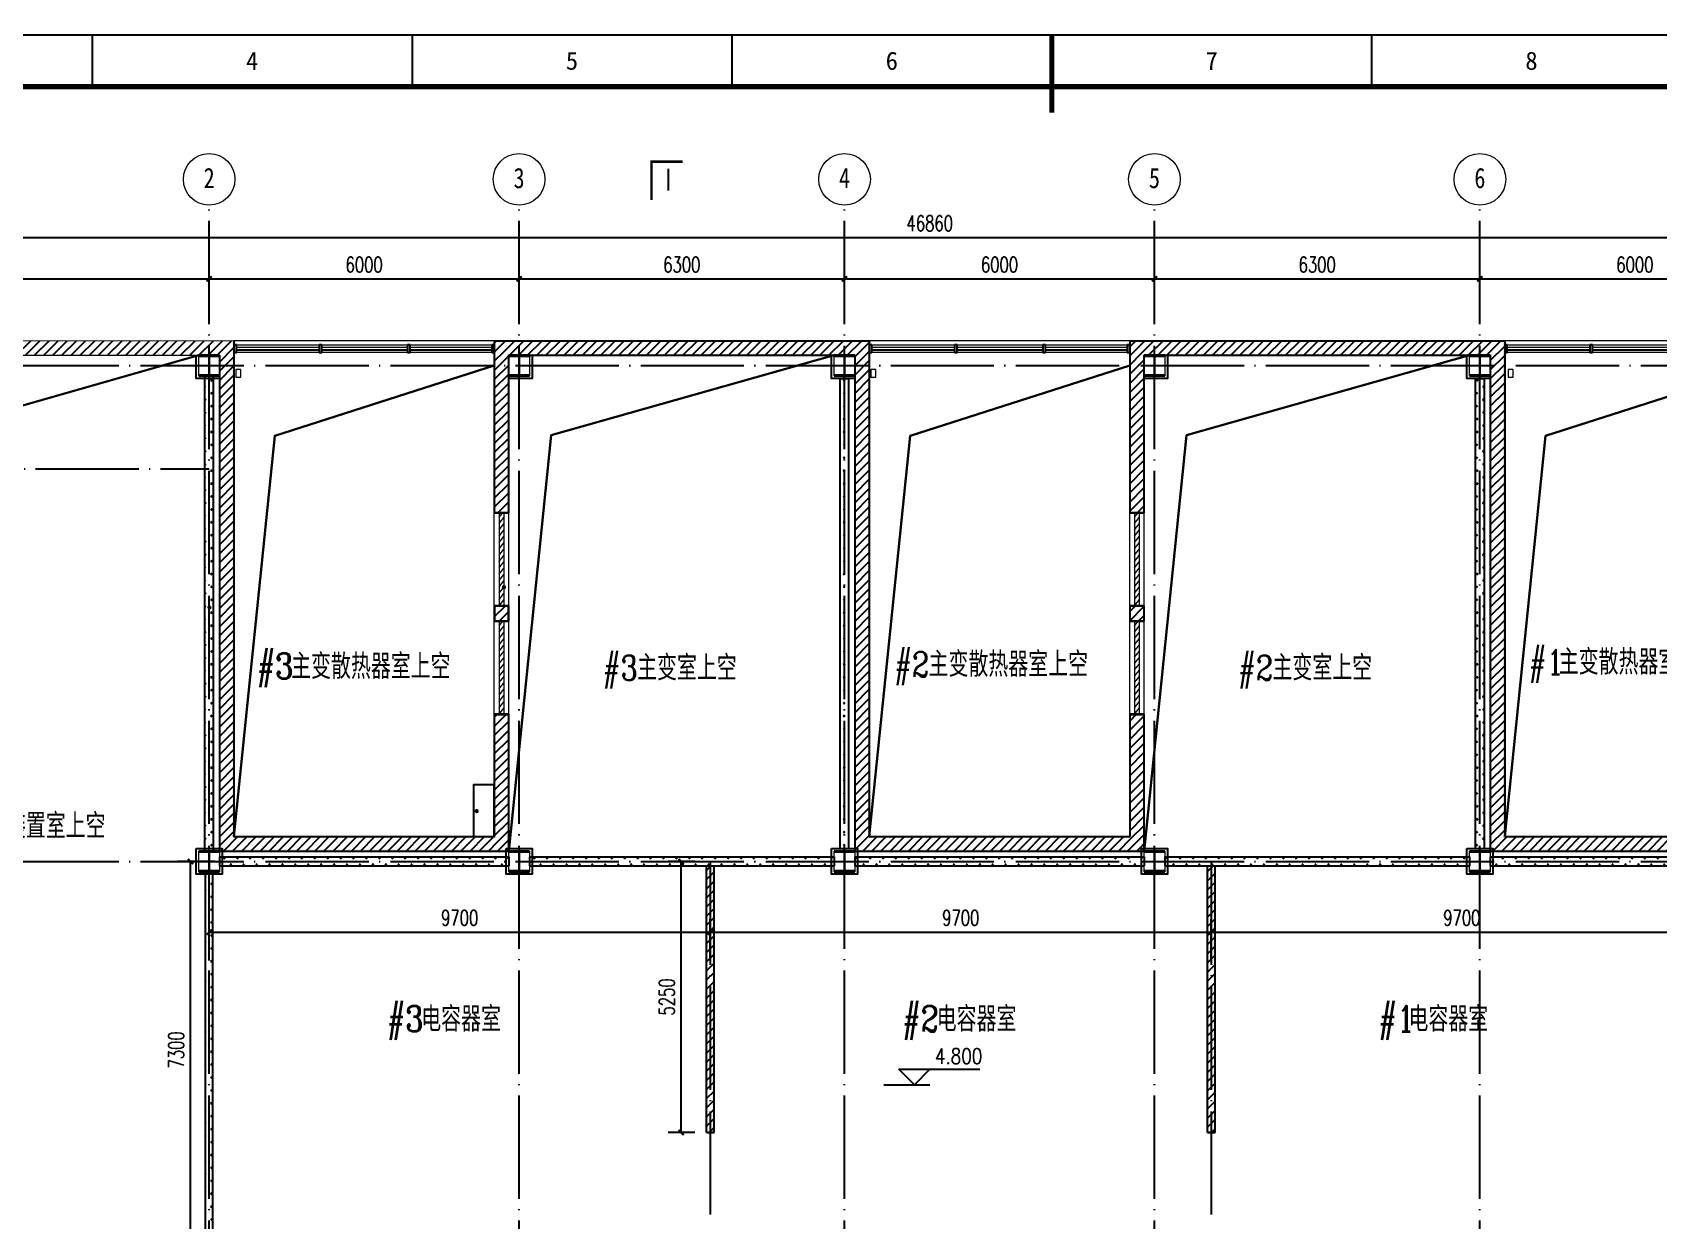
# Model space of a CAD drawing. Extents: x 3213259 to 3716512, y 332899 to 392399.
# Drawn here: x 3595999 to 3627457, y 369414 to 392399 of the extents above; entities that cross this region are included whole.
import ezdxf

# ---------------------------------------------------------------- set-up
doc = ezdxf.new("R2010")
doc.units = 0
doc.header["$LTSCALE"] = 1000
doc.header["$MEASUREMENT"] = 0
doc.linetypes.add('DOTE', pattern=[2.42, 2, -0.2, 0.02, -0.2])
for name, color, linetype, lineweight in [('A-GLAZ-CURT', 52, 'Continuous', 20), ('A-GLAZ-CWMG', 51, 'Continuous', 20), ('A-Wall', 2, 'Continuous', 9), ('JZX_ViewLine', 30, 'Continuous', 0), ('S-GRID-IDEN', 7, 'Continuous', 18), ('window', 141, 'Continuous', 5), ('上空', 30, 'Continuous', 30), ('雨水管、溢水管', 4, 'Continuous', 9)]:
    doc.layers.add(name, color=color, linetype=linetype, lineweight=lineweight)
for name, color, linetype in [('AXIS', 3, 'Continuous'), ('COLUMN', 2, 'Continuous'), ('DIM_ELEV', 3, 'Continuous'), ('DIM_LEAD', 3, 'Continuous'), ('DIM_SYMB', 3, 'Continuous'), ('DOTE', 1, 'DOTE'), ('JQFrame_DefaultLayer', 7, 'Continuous'), ('PUB_HATCH', 8, 'Continuous'), ('PUB_TEXT', 7, 'Continuous'), ('PUB_WALL', 9, 'Continuous'), ('WALL', 7, 'Continuous'), ('WALL-MOVE', 6, 'Continuous'), ('立面填充', 8, 'Continuous'), ('结构柱', 7, 'Continuous'), ('防火外包', 12, 'Continuous')]:
    doc.layers.add(name, color=color, linetype=linetype)
doc.styles.add('_TCH_DIM_T3', font='SIMPLEX.shx', dxfattribs={"width": 0.705882, "bigfont": 'GBCBIG'})
doc.styles.add('HZ', font='complex8.shx', dxfattribs={"width": 0.8, "bigfont": 'hztxt.shx'})
doc.styles.add('JQFrame_markText', font='txt')
doc.styles.add('sepd_yb2', font='sepd_gbe.shx', dxfattribs={"width": 0.8, "bigfont": 'sepd_gbc.shx'})
doc.dimstyles.new('_TCH_ARCH&&100', dxfattribs={"dimtxt": 297.5, "dimasz": 100, "dimexe": 250, "dimexo": 300, "dimgap": 126.25, "dimtad": 1, "dimdec": 0, "dimzin": 0, "dimdsep": 46, "dimtxsty": '_TCH_DIM_T3', "dimblk": 'ARCHTICK', "dimcen": 0.09, "dimclrt": 7, "dimazin": 2, "dimtfac": 1, "dimtdec": 0, "dimtix": 1, "dimtmove": 2, "dimatfit": 3, "dimfxl": 1, "dimtolj": 1, "dimtzin": 0, "dimarcsym": 0})
pattern_1 = [(45, (-401090.54, -371546.44), (-88.388383, 88.388383), [])]
pattern_2 = [(45, (-401090.54, -371546.47), (-88.388383, 88.388383), [])]
pattern_3 = [(45, (-401048.06, -371600.37), (-125.000003, 125.000003), [40, -136.7767]), (135, (-400769.78, -371600.37), (-125.000003, -125.000003), [40, -136.7767])]

# ---------------------------------------------------------------- blocks, each defined once
blk = doc.blocks.new('轴网 - M_轴线标头 - 圆-208176--3_200m层平面图')
at = {"layer": 'S-GRID-IDEN'}
blk.add_circle((0, 0), 5, dxfattribs=at)
blk = doc.blocks.new('百叶 - 百叶-579382-4_800m层平面图')
at = {"layer": 'A-GLAZ-CURT'}
for p, q in [((799, 25), (-799, 25)), ((-799, -15), (799, -15)), ((-799, -25), (799, -25))]:
    blk.add_line(p, q, dxfattribs=at)
blk = doc.blocks.new('百叶 - 百叶-579415-4_800m层平面图')
at = {"layer": 'A-GLAZ-CURT'}
for p, q in [((832, 25), (-832, 25)), ((-832, -15), (832, -15)), ((-832, -25), (832, -25))]:
    blk.add_line(p, q, dxfattribs=at)
blk = doc.blocks.new('百叶 - 百叶-579448-4_800m层平面图')
at = {"layer": 'A-GLAZ-CURT'}
for p, q in [((789, 25), (-789, 25)), ((-789, -15), (789, -15)), ((-789, -25), (789, -25))]:
    blk.add_line(p, q, dxfattribs=at)
blk = doc.blocks.new('矩形竖梃 - 50 x 150mm-465406-4_800m层平面图')
at = {"layer": 'A-GLAZ-CWMG'}
for p, q in [((-1799, 12485), (-889, 12485)), ((-889, 12335), (-1799, 12335))]:
    blk.add_line(p, q, dxfattribs=at)
blk = doc.blocks.new('矩形竖梃 - 50 x 150mm-465407-4_800m层平面图')
at = {"layer": 'A-GLAZ-CWMG'}
for p, q in [((1562, 12485), (2251, 12485)), ((2251, 12335), (1562, 12335))]:
    blk.add_line(p, q, dxfattribs=at)
blk = doc.blocks.new('矩形竖梃 - 50 x 150mm-465408-4_800m层平面图')
at = {"layer": 'A-GLAZ-CWMG'}
for p, q in [((-151, 12485), (1512, 12485)), ((1512, 12335), (-151, 12335))]:
    blk.add_line(p, q, dxfattribs=at)
blk = doc.blocks.new('矩形竖梃 - 50 x 150mm-465343-4_800m层平面图')
at = {"layer": 'A-GLAZ-CWMG', "lineweight": 25}
for p, q in [((-50, 75), (0, 75)), ((-50, -75), (-50, 75)), ((0, 75), (0, -75)), ((0, -75), (-50, -75))]:
    blk.add_line(p, q, dxfattribs=at)
blk = doc.blocks.new('矩形竖梃 - 50 x 150mm-465346-4_800m层平面图')
at = {"layer": 'A-GLAZ-CWMG', "lineweight": 25}
for p, q in [((0, 75), (-50, 75)), ((-50, 75), (-50, -75)), ((0, -75), (0, 75)), ((-50, -75), (0, -75))]:
    blk.add_line(p, q, dxfattribs=at)
blk = doc.blocks.new('矩形竖梃 - 50 x 150mm-465413-4_800m层平面图')
at = {"layer": 'A-GLAZ-CWMG', "lineweight": 25}
for p, q in [((-25, 75), (25, 75)), ((-25, -75), (-25, 75)), ((25, 75), (25, -75)), ((25, -75), (-25, -75))]:
    blk.add_line(p, q, dxfattribs=at)
blk = doc.blocks.new('矩形竖梃 - 50 x 150mm-465415-4_800m层平面图')
at = {"layer": 'A-GLAZ-CWMG'}
for p, q in [((-889, 12485), (-201, 12485)), ((-201, 12335), (-889, 12335))]:
    blk.add_line(p, q, dxfattribs=at)
blk = doc.blocks.new('矩形竖梃 - 50 x 150mm-465420-4_800m层平面图')
at = {"layer": 'A-GLAZ-CWMG'}
for p, q in [((2251, 12485), (3141, 12485)), ((3141, 12335), (2251, 12335))]:
    blk.add_line(p, q, dxfattribs=at)
blk = doc.blocks.new('400X400初设工字钢柱')
at = {"layer": 'COLUMN'}
for p, q in [((1414526, 738369), (1414126, 738369)), ((1414126, 738369), (1414126, 738353)), ((1414126, 738353), (1414321, 738353)), ((1414321, 738353), (1414321, 737985)), ((1414331, 737985), (1414331, 738353)), ((1414331, 738353), (1414526, 738353)), ((1414526, 738353), (1414526, 738369)), ((1414321, 737985), (1414126, 737985)), ((1414126, 737985), (1414126, 737969)), ((1414126, 737969), (1414526, 737969)), ((1414526, 737985), (1414331, 737985)), ((1414526, 737969), (1414526, 737985))]:
    blk.add_line(p, q, dxfattribs=at)
at = {"layer": 'JZX_ViewLine'}
blk.add_lwpolyline([(1414126, 738369), (1414526, 738369), (1414526, 737969), (1414126, 737969)], close=True, dxfattribs=at)
blk = doc.blocks.new('_ArchTick')
at = {"color": 0, "linetype": 'ByBlock', "const_width": 0.4}
blk.add_lwpolyline([(-0.5, -0.5), (0.5, 0.5)], dxfattribs=at)
blk = doc.blocks.new('*D114')
at = {"layer": 'AXIS', "color": 0, "lineweight": -2}
for p, q in [((1965665, 307399), (1965151, 307399)), ((1965401, 302149), (1965401, 307399)), ((1965665, 302149), (1965151, 302149))]:
    blk.add_line(p, q, dxfattribs=at)
at = {"layer": 'Defpoints', "color": 0}
for p in [(1965401, 307399), (1965965, 307399), (1965965, 302149)]:
    blk.add_point(p, dxfattribs=at)
at = {"layer": 'AXIS', "color": 0, "lineweight": -2, "xscale": 100, "yscale": 100, "zscale": 100}
for p, rotation in [((1965401, 307399), 90), ((1965401, 302149), 270)]:
    blk.add_blockref('_ArchTick', p, dxfattribs=dict(at, rotation=rotation))
at = {"layer": 'AXIS', "color": 7, "insert": (1965126, 304774), "char_height": 297.5, "attachment_point": 5, "rotation": 90, "style": '_TCH_DIM_T3'}
blk.add_mtext('\\A1;5250', dxfattribs=at)
blk = doc.blocks.new('*D115')
at = {"layer": 'AXIS', "color": 0, "lineweight": -2}
for p, q in [((1956265, 305481), (1956265, 306281)), ((1965965, 305481), (1965965, 306281)), ((1956265, 306031), (1965965, 306031))]:
    blk.add_line(p, q, dxfattribs=at)
at = {"layer": 'Defpoints', "color": 0}
for p in [(1965965, 306031), (1956265, 305181), (1965965, 305181)]:
    blk.add_point(p, dxfattribs=at)
at = {"layer": 'AXIS', "color": 0, "lineweight": -2, "xscale": 100, "yscale": 100, "zscale": 100}
for p, rotation in [((1956265, 306031), 179.999999999998), ((1965965, 306031), 359.9999999999979)]:
    blk.add_blockref('_ArchTick', p, dxfattribs=dict(at, rotation=rotation))
at = {"layer": 'AXIS', "color": 7, "insert": (1961115, 306306), "char_height": 297.5, "attachment_point": 5, "style": '_TCH_DIM_T3'}
blk.add_mtext('\\A1;9700', dxfattribs=at)
blk = doc.blocks.new('*D116')
at = {"layer": 'AXIS', "color": 0, "lineweight": -2}
for p, q in [((1965965, 305481), (1965965, 306281)), ((1975665, 305481), (1975665, 306281)), ((1965965, 306031), (1975665, 306031))]:
    blk.add_line(p, q, dxfattribs=at)
at = {"layer": 'Defpoints', "color": 0}
for p in [(1975665, 306031), (1965965, 305181), (1975665, 305181)]:
    blk.add_point(p, dxfattribs=at)
at = {"layer": 'AXIS', "color": 0, "lineweight": -2, "xscale": 100, "yscale": 100, "zscale": 100}
for p, rotation in [((1965965, 306031), 179.999999999998), ((1975665, 306031), 359.9999999999979)]:
    blk.add_blockref('_ArchTick', p, dxfattribs=dict(at, rotation=rotation))
at = {"layer": 'AXIS', "color": 7, "insert": (1970815, 306306), "char_height": 297.5, "attachment_point": 5, "style": '_TCH_DIM_T3'}
blk.add_mtext('\\A1;9700', dxfattribs=at)
blk = doc.blocks.new('*D117')
at = {"layer": 'AXIS', "color": 0, "lineweight": -2}
for p, q in [((1975665, 305481), (1975665, 306281)), ((1985365, 305481), (1985365, 306281)), ((1975665, 306031), (1985365, 306031))]:
    blk.add_line(p, q, dxfattribs=at)
at = {"layer": 'Defpoints', "color": 0}
for p in [(1985365, 306031), (1975665, 305181), (1985365, 305181)]:
    blk.add_point(p, dxfattribs=at)
at = {"layer": 'AXIS', "color": 0, "lineweight": -2, "xscale": 100, "yscale": 100, "zscale": 100}
for p, rotation in [((1975665, 306031), 179.999999999998), ((1985365, 306031), 359.9999999999979)]:
    blk.add_blockref('_ArchTick', p, dxfattribs=dict(at, rotation=rotation))
at = {"layer": 'AXIS', "color": 7, "insert": (1980515, 306306), "char_height": 297.5, "attachment_point": 5, "style": '_TCH_DIM_T3'}
blk.add_mtext('\\A1;9700', dxfattribs=at)
blk = doc.blocks.new('*D119')
at = {"layer": 'AXIS', "color": 0, "lineweight": -2}
for p, q in [((1956374, 307399), (1955652, 307399)), ((1955902, 300099), (1955902, 307399)), ((1956374, 300099), (1955652, 300099))]:
    blk.add_line(p, q, dxfattribs=at)
at = {"layer": 'Defpoints', "color": 0}
for p in [(1955902, 307399), (1956674, 307399), (1956674, 300099)]:
    blk.add_point(p, dxfattribs=at)
at = {"layer": 'AXIS', "color": 0, "lineweight": -2, "xscale": 100, "yscale": 100, "zscale": 100}
for p, rotation in [((1955902, 307399), 90), ((1955902, 300099), 270)]:
    blk.add_blockref('_ArchTick', p, dxfattribs=dict(at, rotation=rotation))
at = {"layer": 'AXIS', "color": 7, "insert": (1955627, 303749), "char_height": 297.5, "attachment_point": 5, "rotation": 90, "style": '_TCH_DIM_T3'}
blk.add_mtext('\\A1;7300', dxfattribs=at)
blk = doc.blocks.new('*D135')
at = {"layer": 'AXIS', "color": 0, "lineweight": -2}
for p, q in [((1946785, 318509), (1946785, 319730)), ((1993645, 318509), (1993645, 319730)), ((1946785, 319480), (1993645, 319480))]:
    blk.add_line(p, q, dxfattribs=at)
at = {"layer": 'Defpoints', "color": 0}
for p in [(1993645, 319480), (1946785, 318209), (1993645, 318209)]:
    blk.add_point(p, dxfattribs=at)
at = {"layer": 'AXIS', "color": 0, "lineweight": -2, "xscale": 100, "yscale": 100, "zscale": 100, "rotation": 180}
blk.add_blockref('_ArchTick', (1946785, 319480), dxfattribs=at)
at = {"layer": 'AXIS', "color": 0, "lineweight": -2, "xscale": 100, "yscale": 100, "zscale": 100}
blk.add_blockref('_ArchTick', (1993645, 319480), dxfattribs=at)
at = {"layer": 'AXIS', "color": 7, "insert": (1970215, 319755), "char_height": 297.5, "attachment_point": 5, "style": '_TCH_DIM_T3'}
blk.add_mtext('\\A1;46860', dxfattribs=at)
blk = doc.blocks.new('*D137')
at = {"layer": 'AXIS', "color": 0, "lineweight": -2}
for p, q in [((1947265, 318209), (1947265, 318930)), ((1947265, 318680), (1956265, 318680)), ((1956265, 318209), (1956265, 318930))]:
    blk.add_line(p, q, dxfattribs=at)
at = {"layer": 'Defpoints', "color": 0}
for p in [(1956265, 318680), (1947265, 317909), (1956265, 317909)]:
    blk.add_point(p, dxfattribs=at)
at = {"layer": 'AXIS', "color": 0, "lineweight": -2, "xscale": 100, "yscale": 100, "zscale": 100, "rotation": 180}
blk.add_blockref('_ArchTick', (1947265, 318680), dxfattribs=at)
at = {"layer": 'AXIS', "color": 0, "lineweight": -2, "xscale": 100, "yscale": 100, "zscale": 100}
blk.add_blockref('_ArchTick', (1956265, 318680), dxfattribs=at)
at = {"layer": 'AXIS', "color": 7, "insert": (1951765, 318955), "char_height": 297.5, "attachment_point": 5, "style": '_TCH_DIM_T3'}
blk.add_mtext('\\A1;9000', dxfattribs=at)
blk = doc.blocks.new('*D138')
at = {"layer": 'AXIS', "color": 0, "lineweight": -2}
for p, q in [((1956265, 318209), (1956265, 318930)), ((1956265, 318680), (1962265, 318680)), ((1962265, 318209), (1962265, 318930))]:
    blk.add_line(p, q, dxfattribs=at)
at = {"layer": 'Defpoints', "color": 0}
for p in [(1962265, 318680), (1956265, 317909), (1962265, 317909)]:
    blk.add_point(p, dxfattribs=at)
at = {"layer": 'AXIS', "color": 0, "lineweight": -2, "xscale": 100, "yscale": 100, "zscale": 100, "rotation": 180}
blk.add_blockref('_ArchTick', (1956265, 318680), dxfattribs=at)
at = {"layer": 'AXIS', "color": 0, "lineweight": -2, "xscale": 100, "yscale": 100, "zscale": 100}
blk.add_blockref('_ArchTick', (1962265, 318680), dxfattribs=at)
at = {"layer": 'AXIS', "color": 7, "insert": (1959265, 318955), "char_height": 297.5, "attachment_point": 5, "style": '_TCH_DIM_T3'}
blk.add_mtext('\\A1;6000', dxfattribs=at)
blk = doc.blocks.new('*D139')
at = {"layer": 'AXIS', "color": 0, "lineweight": -2}
for p, q in [((1962265, 318209), (1962265, 318930)), ((1962265, 318680), (1968565, 318680)), ((1968565, 318209), (1968565, 318930))]:
    blk.add_line(p, q, dxfattribs=at)
at = {"layer": 'Defpoints', "color": 0}
for p in [(1968565, 318680), (1962265, 317909), (1968565, 317909)]:
    blk.add_point(p, dxfattribs=at)
at = {"layer": 'AXIS', "color": 0, "lineweight": -2, "xscale": 100, "yscale": 100, "zscale": 100, "rotation": 180}
blk.add_blockref('_ArchTick', (1962265, 318680), dxfattribs=at)
at = {"layer": 'AXIS', "color": 0, "lineweight": -2, "xscale": 100, "yscale": 100, "zscale": 100}
blk.add_blockref('_ArchTick', (1968565, 318680), dxfattribs=at)
at = {"layer": 'AXIS', "color": 7, "insert": (1965415, 318955), "char_height": 297.5, "attachment_point": 5, "style": '_TCH_DIM_T3'}
blk.add_mtext('\\A1;6300', dxfattribs=at)
blk = doc.blocks.new('*D140')
at = {"layer": 'AXIS', "color": 0, "lineweight": -2}
for p, q in [((1968565, 318209), (1968565, 318930)), ((1968565, 318680), (1974565, 318680)), ((1974565, 318209), (1974565, 318930))]:
    blk.add_line(p, q, dxfattribs=at)
at = {"layer": 'Defpoints', "color": 0}
for p in [(1974565, 318680), (1968565, 317909), (1974565, 317909)]:
    blk.add_point(p, dxfattribs=at)
at = {"layer": 'AXIS', "color": 0, "lineweight": -2, "xscale": 100, "yscale": 100, "zscale": 100, "rotation": 180}
blk.add_blockref('_ArchTick', (1968565, 318680), dxfattribs=at)
at = {"layer": 'AXIS', "color": 0, "lineweight": -2, "xscale": 100, "yscale": 100, "zscale": 100}
blk.add_blockref('_ArchTick', (1974565, 318680), dxfattribs=at)
at = {"layer": 'AXIS', "color": 7, "insert": (1971565, 318955), "char_height": 297.5, "attachment_point": 5, "style": '_TCH_DIM_T3'}
blk.add_mtext('\\A1;6000', dxfattribs=at)
blk = doc.blocks.new('*D141')
at = {"layer": 'AXIS', "color": 0, "lineweight": -2}
for p, q in [((1974565, 318209), (1974565, 318930)), ((1974565, 318680), (1980865, 318680)), ((1980865, 318209), (1980865, 318930))]:
    blk.add_line(p, q, dxfattribs=at)
at = {"layer": 'Defpoints', "color": 0}
for p in [(1980865, 318680), (1974565, 317909), (1980865, 317909)]:
    blk.add_point(p, dxfattribs=at)
at = {"layer": 'AXIS', "color": 0, "lineweight": -2, "xscale": 100, "yscale": 100, "zscale": 100, "rotation": 180}
blk.add_blockref('_ArchTick', (1974565, 318680), dxfattribs=at)
at = {"layer": 'AXIS', "color": 0, "lineweight": -2, "xscale": 100, "yscale": 100, "zscale": 100}
blk.add_blockref('_ArchTick', (1980865, 318680), dxfattribs=at)
at = {"layer": 'AXIS', "color": 7, "insert": (1977715, 318955), "char_height": 297.5, "attachment_point": 5, "style": '_TCH_DIM_T3'}
blk.add_mtext('\\A1;6300', dxfattribs=at)
blk = doc.blocks.new('*D142')
at = {"layer": 'AXIS', "color": 0, "lineweight": -2}
for p, q in [((1980865, 318209), (1980865, 318930)), ((1980865, 318680), (1986865, 318680)), ((1986865, 318209), (1986865, 318930))]:
    blk.add_line(p, q, dxfattribs=at)
at = {"layer": 'Defpoints', "color": 0}
for p in [(1986865, 318680), (1980865, 317909), (1986865, 317909)]:
    blk.add_point(p, dxfattribs=at)
at = {"layer": 'AXIS', "color": 0, "lineweight": -2, "xscale": 100, "yscale": 100, "zscale": 100, "rotation": 180}
blk.add_blockref('_ArchTick', (1980865, 318680), dxfattribs=at)
at = {"layer": 'AXIS', "color": 0, "lineweight": -2, "xscale": 100, "yscale": 100, "zscale": 100}
blk.add_blockref('_ArchTick', (1986865, 318680), dxfattribs=at)
at = {"layer": 'AXIS', "color": 7, "insert": (1983865, 318955), "char_height": 297.5, "attachment_point": 5, "style": '_TCH_DIM_T3'}
blk.add_mtext('\\A1;6000', dxfattribs=at)
blk = doc.blocks.new('$WINLIB2D$00000039')
at = {"color": 0}
for points in [[(-0.5, 0.5), (-0.5, -0.5)], [(0.5, 0.5), (-0.5, 0.5)], [(0.5, -0.5), (0.5, 0.5)], [(-0.5, 0.167), (0.5, 0.167)], [(-0.452, -0.167), (-0.5, 0.084)], [(-0.384, -0.167), (-0.448, 0.167)], [(-0.316, -0.167), (-0.38, 0.167)], [(-0.248, -0.167), (-0.312, 0.167)], [(-0.18, -0.167), (-0.244, 0.167)], [(-0.112, -0.167), (-0.176, 0.167)], [(-0.044, -0.167), (-0.108, 0.167)], [(0.024, -0.167), (-0.04, 0.167)], [(0.092, -0.167), (0.028, 0.167)], [(0.16, -0.167), (0.096, 0.167)], [(0.228, -0.167), (0.164, 0.167)], [(0.296, -0.167), (0.232, 0.167)], [(0.364, -0.167), (0.3, 0.167)], [(0.432, -0.167), (0.368, 0.167)], [(0.5, -0.167), (0.436, 0.167)], [(-0.5, -0.167), (0.5, -0.167)], [(0.5, -0.5), (-0.5, -0.5)]]:
    blk.add_lwpolyline(points, dxfattribs=at)
blk = doc.blocks.new('JQStandardFrame-{4B258A19CBAA4C0C9C101374070B2523}')
at = {"layer": 'JQFrame_DefaultLayer', "color": 3}
blk.add_lwpolyline([(0, 0), (743, 0), (743, 420), (0, 420)], close=True, dxfattribs=at)
for points in [[(185.75, 420), (185.75, 410)], [(247.67, 420), (247.67, 410)], [(309.58, 420), (309.58, 410)], [(371.5, 420), (371.5, 410)], [(433.42, 420), (433.42, 410)]]:
    blk.add_lwpolyline(points, dxfattribs=at)
at = {"layer": 'JQFrame_DefaultLayer', "color": 3, "const_width": 1}
blk.add_lwpolyline([(371.5, 420), (371.5, 405)], dxfattribs=at)
blk.add_lwpolyline([(25, 10), (733, 10), (733, 410), (25, 410)], close=True, dxfattribs=at)
at = {"layer": 'JQFrame_DefaultLayer', "color": 3, "char_height": 3.5, "attachment_point": 5, "style": 'JQFrame_markText'}
for s, insert in [('4', (216.71, 415)), ('5', (278.62, 415)), ('6', (340.54, 415)), ('7', (402.46, 415)), ('8', (464.37, 415))]:
    blk.add_mtext(s, dxfattribs=dict(at, insert=insert))
blk = doc.blocks.new('D3')
at = {"layer": 'PUB_HATCH'}
h = blk.add_hatch(dxfattribs=at)
h.set_pattern_fill('普通砖', color=256, scale=50, style=0)
h.set_pattern_definition(pattern_1)
h.paths.add_polyline_path([(1948784.8, 317479.4), (1948505.3, 317199.4), (1956464.8, 317199.4), (1956744.8, 317479.4)])
h = blk.add_hatch(dxfattribs=at)
h.set_pattern_fill('普通砖', color=256, scale=50, style=0)
h.set_pattern_definition(pattern_2)
h.paths.add_polyline_path([(1956744.8, 317479.4), (1956464.8, 317199.4), (1956464.8, 307599.4), (1956744.8, 307879.4)])
h = blk.add_hatch(dxfattribs=at)
h.set_pattern_fill('普通砖', color=256, scale=50, style=0)
h.set_pattern_definition(pattern_2)
h.paths.add_polyline_path([(1962064.8, 317199.4), (1961784.8, 317479.4), (1961784.8, 314149.4), (1962064.8, 314149.4)])
h = blk.add_hatch(dxfattribs=at)
h.set_pattern_fill('普通砖', color=256, scale=50, style=0)
h.set_pattern_definition(pattern_1)
h.paths.add_polyline_path([(1961784.8, 317479.4), (1962064.8, 317199.4), (1968764.8, 317199.4), (1969044.8, 317479.4)])
h = blk.add_hatch(dxfattribs=at)
h.set_pattern_fill('普通砖', color=256, scale=50, style=0)
h.set_pattern_definition(pattern_2)
h.paths.add_polyline_path([(1969044.8, 317479.4), (1968764.8, 317199.4), (1968764.8, 307599.4), (1969044.8, 307879.4)])
h = blk.add_hatch(dxfattribs=at)
h.set_pattern_fill('普通砖', color=256, scale=50, style=0)
h.set_pattern_definition(pattern_2)
h.paths.add_polyline_path([(1974364.8, 317199.4), (1974084.8, 317479.4), (1974084.8, 314149.4), (1974364.8, 314149.4)])
h = blk.add_hatch(dxfattribs=at)
h.set_pattern_fill('普通砖', color=256, scale=50, style=0)
h.set_pattern_definition(pattern_1)
h.paths.add_polyline_path([(1974084.8, 317479.4), (1974364.8, 317199.4), (1981064.8, 317199.4), (1981344.8, 317479.4)])
h = blk.add_hatch(dxfattribs=at)
h.set_pattern_fill('普通砖', color=256, scale=50, style=0)
h.set_pattern_definition(pattern_2)
h.paths.add_polyline_path([(1981344.8, 317479.4), (1981064.8, 317199.4), (1981064.8, 307599.4), (1981344.8, 307879.4)])
h = blk.add_hatch(dxfattribs=at)
h.set_pattern_fill('石膏板', color=256, scale=50, style=0)
h.set_pattern_definition(pattern_3)
h.paths.add_polyline_path([(1956178.8, 307599.4), (1956350.8, 307599.4), (1956350.8, 316799.4), (1956178.8, 316799.4)])
h = blk.add_hatch(dxfattribs=at)
h.set_pattern_fill('石膏板', color=256, scale=50, style=0)
h.set_pattern_definition(pattern_3)
h.paths.add_polyline_path([(1968478.8, 307649.4), (1968650.8, 307649.4), (1968650.8, 316749.4), (1968478.8, 316749.4)])
h = blk.add_hatch(dxfattribs=at)
h.set_pattern_fill('石膏板', color=256, scale=50, style=0)
h.set_pattern_definition(pattern_3)
h.paths.add_polyline_path([(1980778.8, 307649.4), (1980950.8, 307649.4), (1980950.8, 316749.4), (1980778.8, 316749.4)])
h = blk.add_hatch(dxfattribs=at)
h.set_pattern_fill('普通砖', color=256, scale=50, style=0)
h.set_pattern_definition(pattern_2)
h.paths.add_polyline_path([(1962064.8, 312049.4), (1962064.8, 312349.4), (1961784.8, 312349.4), (1961784.8, 312049.4)])
h = blk.add_hatch(dxfattribs=at)
h.set_pattern_fill('普通砖', color=256, scale=50, style=0)
h.set_pattern_definition(pattern_2)
h.paths.add_polyline_path([(1974364.8, 312049.4), (1974364.8, 312349.4), (1974084.8, 312349.4), (1974084.8, 312049.4)])
h = blk.add_hatch(dxfattribs=at)
h.set_pattern_fill('普通砖', color=256, scale=50, style=0)
h.set_pattern_definition(pattern_2)
h.paths.add_polyline_path([(1961784.8, 307879.4), (1962064.8, 307599.4), (1962064.8, 310249.4), (1961784.8, 310249.4)])
h = blk.add_hatch(dxfattribs=at)
h.set_pattern_fill('普通砖', color=256, scale=50, style=0)
h.set_pattern_definition(pattern_2)
h.paths.add_polyline_path([(1974084.8, 307879.4), (1974364.8, 307599.4), (1974364.8, 310249.4), (1974084.8, 310249.4)])
h = blk.add_hatch(dxfattribs=at)
h.set_pattern_fill('普通砖', color=256, scale=50, style=0)
h.set_pattern_definition(pattern_2)
h.paths.add_polyline_path([(1956744.8, 307879.4), (1956464.8, 307599.4), (1962064.8, 307599.4), (1961784.8, 307879.4)])
h = blk.add_hatch(dxfattribs=at)
h.set_pattern_fill('普通砖', color=256, scale=50, style=0)
h.set_pattern_definition(pattern_2)
h.paths.add_polyline_path([(1969044.8, 307879.4), (1968764.8, 307599.4), (1974364.8, 307599.4), (1974084.8, 307879.4)])
h = blk.add_hatch(dxfattribs=at)
h.set_pattern_fill('普通砖', color=256, scale=50, style=0)
h.set_pattern_definition(pattern_2)
h.paths.add_polyline_path([(1981344.8, 307879.4), (1981064.8, 307599.4), (1986664.8, 307599.4), (1986384.8, 307879.4)])
h = blk.add_hatch(dxfattribs=at)
h.set_pattern_fill('石膏板', color=256, scale=50, style=0)
h.set_pattern_definition(pattern_3)
h.paths.add_polyline_path([(1956464.8, 307485.4), (1956464.8, 307313.4), (1962064.8, 307313.4), (1962064.8, 307485.4)])
h = blk.add_hatch(dxfattribs=at)
h.set_pattern_fill('石膏板', color=256, scale=50, style=0)
h.set_pattern_definition(pattern_3)
h.paths.add_polyline_path([(1962464.8, 307485.4), (1962464.8, 307313.4), (1965964.8, 307313.4), (1965964.8, 307485.4)])
h = blk.add_hatch(dxfattribs=at)
h.set_pattern_fill('石膏板', color=256, scale=50, style=0)
h.set_pattern_definition(pattern_3)
h.paths.add_polyline_path([(1965964.8, 307485.4), (1965964.8, 307313.4), (1968364.8, 307313.4), (1968364.8, 307485.4)])
h = blk.add_hatch(dxfattribs=at)
h.set_pattern_fill('石膏板', color=256, scale=50, style=0)
h.set_pattern_definition(pattern_3)
h.paths.add_polyline_path([(1968764.8, 307485.4), (1968764.8, 307313.4), (1974364.8, 307313.4), (1974364.8, 307485.4)])
h = blk.add_hatch(dxfattribs=at)
h.set_pattern_fill('石膏板', color=256, scale=50, style=0)
h.set_pattern_definition(pattern_3)
h.paths.add_polyline_path([(1974764.8, 307485.4), (1974764.8, 307313.4), (1975664.7, 307313.4), (1975664.7, 307485.4)])
h = blk.add_hatch(dxfattribs=at)
h.set_pattern_fill('石膏板', color=256, scale=50, style=0)
h.set_pattern_definition(pattern_3)
h.paths.add_polyline_path([(1975664.7, 307485.4), (1975664.7, 307313.4), (1980664.8, 307313.4), (1980664.8, 307485.4)])
h = blk.add_hatch(dxfattribs=at)
h.set_pattern_fill('石膏板', color=256, scale=50, style=0)
h.set_pattern_definition(pattern_3)
h.paths.add_polyline_path([(1981064.8, 307485.4), (1981064.8, 307313.4), (1985290.8, 307313.4), (1985303.3, 307325.9), (1985364.8, 307370.7), (1985364.8, 307485.4)])
h = blk.add_hatch(dxfattribs=at)
h.set_pattern_fill('石膏板', color=256, scale=50, style=0)
h.set_pattern_definition(pattern_3)
h.paths.add_polyline_path([(1956289.4, 300099.4), (1956326.3, 300160.9), (1956338.8, 300173.4), (1956338.8, 307199.4), (1956190.8, 307199.4), (1956190.8, 300099.4)])
h = blk.add_hatch(dxfattribs=at)
h.set_pattern_fill('普通砖', color=256, scale=50, style=0)
h.set_pattern_definition(pattern_2)
h.paths.add_polyline_path([(1965890.8, 302149.4), (1966038.8, 302149.4), (1966038.8, 307313.4), (1965890.8, 307313.4)])
h = blk.add_hatch(dxfattribs=at)
h.set_pattern_fill('普通砖', color=256, scale=50, style=0)
h.set_pattern_definition(pattern_2)
h.paths.add_polyline_path([(1975590.8, 302149.4), (1975738.8, 302149.4), (1975738.7, 307313.4), (1975590.7, 307313.4)])
at = {"layer": 'PUB_WALL'}
for points in [[(1956744.8, 317479.4), (1956744.8, 307879.4), (1956719.8, 307854.4), (1956719.8, 317454.4)], [(1961784.8, 317479.4), (1961784.8, 314149.4), (1961809.8, 314174.4), (1961809.8, 317454.4)], [(1961784.8, 317479.4), (1969044.8, 317479.4), (1969019.8, 317454.4), (1961809.8, 317454.4)], [(1969044.8, 317479.4), (1969044.8, 307879.4), (1969019.8, 307854.4), (1969019.8, 317454.4)], [(1974084.8, 317479.4), (1974084.8, 314149.4), (1974109.8, 314174.4), (1974109.8, 317454.4)], [(1974084.8, 317479.4), (1981344.8, 317479.4), (1981319.8, 317454.4), (1974109.8, 317454.4)], [(1981344.8, 317479.4), (1981344.8, 307879.4), (1981319.8, 307854.4), (1981319.8, 317454.4)], [(1956464.8, 317199.4), (1956464.8, 307599.4), (1956489.8, 307624.4), (1956489.8, 317224.4)], [(1962064.8, 314149.4), (1962064.8, 317199.4), (1962039.8, 317224.4), (1962039.8, 314174.4)], [(1962064.8, 317199.4), (1968764.8, 317199.4), (1968789.8, 317224.4), (1962039.8, 317224.4)], [(1968764.8, 317199.4), (1968764.8, 307599.4), (1968789.8, 307624.4), (1968789.8, 317224.4)], [(1974364.8, 314149.4), (1974364.8, 317199.4), (1974339.8, 317224.4), (1974339.8, 314174.4)], [(1974364.8, 317199.4), (1981064.8, 317199.4), (1981089.8, 317224.4), (1974339.8, 317224.4)], [(1981064.8, 317199.4), (1981064.8, 307599.4), (1981089.8, 307624.4), (1981089.8, 317224.4)], [(1956178.8, 307599.4), (1956178.8, 316799.4), (1956191.3, 316799.4), (1956191.3, 307599.4)], [(1956178.8, 316799.4), (1956350.8, 316799.4), (1956350.8, 316786.9), (1956178.8, 316786.9)], [(1956350.8, 307599.4), (1956350.8, 316799.4), (1956338.3, 316799.4), (1956338.3, 307599.4)], [(1968478.8, 307649.4), (1968478.8, 316749.4), (1968491.3, 316749.4), (1968491.3, 307649.4)], [(1968478.8, 316749.4), (1968650.8, 316749.4), (1968650.8, 316736.9), (1968478.8, 316736.9)], [(1968650.8, 307649.4), (1968650.8, 316749.4), (1968638.3, 316749.4), (1968638.3, 307649.4)], [(1980778.8, 307649.4), (1980778.8, 316749.4), (1980791.3, 316749.4), (1980791.3, 307649.4)], [(1980778.8, 316749.4), (1980950.8, 316749.4), (1980950.8, 316736.9), (1980778.8, 316736.9)], [(1980950.8, 307649.4), (1980950.8, 316749.4), (1980938.3, 316749.4), (1980938.3, 307649.4)], [(1961784.8, 314149.4), (1962064.8, 314149.4), (1962039.8, 314174.4), (1961809.8, 314174.4)], [(1974084.8, 314149.4), (1974364.8, 314149.4), (1974339.8, 314174.4), (1974109.8, 314174.4)], [(1962064.8, 312349.4), (1961784.8, 312349.4), (1961809.8, 312324.4), (1962039.8, 312324.4)], [(1961784.8, 312349.4), (1961784.8, 312049.4), (1961809.8, 312074.4), (1961809.8, 312324.4)], [(1961784.8, 312049.4), (1962064.8, 312049.4), (1962039.8, 312074.4), (1961809.8, 312074.4)], [(1962064.8, 312049.4), (1962064.8, 312349.4), (1962039.8, 312324.4), (1962039.8, 312074.4)], [(1974364.8, 312349.4), (1974084.8, 312349.4), (1974109.8, 312324.4), (1974339.8, 312324.4)], [(1974084.8, 312349.4), (1974084.8, 312049.4), (1974109.8, 312074.4), (1974109.8, 312324.4)], [(1974084.8, 312049.4), (1974364.8, 312049.4), (1974339.8, 312074.4), (1974109.8, 312074.4)], [(1974364.8, 312049.4), (1974364.8, 312349.4), (1974339.8, 312324.4), (1974339.8, 312074.4)], [(1962064.8, 310249.4), (1961784.8, 310249.4), (1961809.8, 310224.4), (1962039.8, 310224.4)], [(1961784.8, 310249.4), (1961784.8, 307879.4), (1961809.8, 307854.4), (1961809.8, 310224.4)], [(1962064.8, 307599.4), (1962064.8, 310249.4), (1962039.8, 310224.4), (1962039.8, 307624.4)], [(1974364.8, 310249.4), (1974084.8, 310249.4), (1974109.8, 310224.4), (1974339.8, 310224.4)], [(1974084.8, 310249.4), (1974084.8, 307879.4), (1974109.8, 307854.4), (1974109.8, 310224.4)], [(1974364.8, 307599.4), (1974364.8, 310249.4), (1974339.8, 310224.4), (1974339.8, 307624.4)], [(1956744.8, 307879.4), (1961784.8, 307879.4), (1961809.8, 307854.4), (1956719.8, 307854.4)], [(1968478.8, 307649.4), (1968650.8, 307649.4), (1968650.8, 307661.9), (1968478.8, 307661.9)], [(1969044.8, 307879.4), (1974084.8, 307879.4), (1974109.8, 307854.4), (1969019.8, 307854.4)], [(1980778.8, 307649.4), (1980950.8, 307649.4), (1980950.8, 307661.9), (1980778.8, 307661.9)], [(1981344.8, 307879.4), (1986384.8, 307879.4), (1986409.8, 307854.4), (1981319.8, 307854.4)], [(1956178.8, 307599.4), (1956350.8, 307599.4), (1956350.8, 307611.9), (1956178.8, 307611.9)], [(1956464.8, 307599.4), (1962064.8, 307599.4), (1962039.8, 307624.4), (1956489.8, 307624.4)], [(1956464.8, 307485.4), (1962064.8, 307485.4), (1962064.8, 307472.9), (1956464.8, 307472.9)], [(1956464.8, 307485.4), (1956464.8, 307313.4), (1956477.3, 307313.4), (1956477.3, 307485.4)], [(1962064.8, 307485.4), (1962064.8, 307313.4), (1962052.3, 307313.4), (1962052.3, 307485.4)], [(1962464.8, 307485.4), (1965964.8, 307485.4), (1965964.8, 307472.9), (1962464.8, 307472.9)], [(1962464.8, 307485.4), (1962464.8, 307313.4), (1962477.3, 307313.4), (1962477.3, 307485.4)], [(1965964.8, 307485.4), (1968364.8, 307485.4), (1968364.8, 307472.9), (1965964.8, 307472.9)], [(1968364.8, 307485.4), (1968364.8, 307313.4), (1968352.3, 307313.4), (1968352.3, 307485.4)], [(1968764.8, 307599.4), (1974364.8, 307599.4), (1974339.8, 307624.4), (1968789.8, 307624.4)], [(1968764.8, 307485.4), (1974364.8, 307485.4), (1974364.8, 307472.9), (1968764.8, 307472.9)], [(1968764.8, 307485.4), (1968764.8, 307313.4), (1968777.3, 307313.4), (1968777.3, 307485.4)], [(1974364.8, 307485.4), (1974364.8, 307313.4), (1974352.3, 307313.4), (1974352.3, 307485.4)], [(1974764.8, 307485.4), (1975664.7, 307485.4), (1975664.7, 307472.9), (1974764.8, 307472.9)], [(1974764.8, 307485.4), (1974764.8, 307313.4), (1974777.3, 307313.4), (1974777.3, 307485.4)], [(1975664.7, 307485.4), (1980664.8, 307485.4), (1980664.8, 307472.9), (1975664.7, 307472.9)], [(1980664.8, 307485.4), (1980664.8, 307313.4), (1980652.3, 307313.4), (1980652.3, 307485.4)], [(1981064.8, 307599.4), (1986664.8, 307599.4), (1986639.8, 307624.4), (1981089.8, 307624.4)], [(1981064.8, 307485.4), (1985364.8, 307485.4), (1985364.8, 307472.9), (1981064.8, 307472.9)], [(1981064.8, 307485.4), (1981064.8, 307313.4), (1981077.3, 307313.4), (1981077.3, 307485.4)], [(1956190.8, 300099.4), (1956190.8, 307199.4), (1956203.3, 307199.4), (1956203.3, 300099.4)], [(1956190.8, 307199.4), (1956338.8, 307199.4), (1956338.8, 307186.9), (1956190.8, 307186.9)], [(1956338.8, 300173.4), (1956338.8, 307199.4), (1956326.3, 307199.4), (1956326.3, 300160.9)], [(1956464.8, 307313.4), (1962064.8, 307313.4), (1962064.8, 307325.9), (1956464.8, 307325.9)], [(1962464.8, 307313.4), (1965964.8, 307313.4), (1965964.8, 307325.9), (1962464.8, 307325.9)], [(1965890.8, 302149.4), (1965890.8, 307313.4), (1965915.8, 307313.4), (1965915.8, 302149.4)], [(1965964.8, 307313.4), (1968364.8, 307313.4), (1968364.8, 307325.9), (1965964.8, 307325.9)], [(1966038.8, 302149.4), (1966038.8, 307313.4), (1966013.8, 307313.4), (1966013.8, 302149.4)], [(1968764.8, 307313.4), (1974364.8, 307313.4), (1974364.8, 307325.9), (1968764.8, 307325.9)], [(1974764.8, 307313.4), (1975664.7, 307313.4), (1975664.7, 307325.9), (1974764.8, 307325.9)], [(1975590.8, 302149.4), (1975590.7, 307313.4), (1975615.7, 307313.4), (1975615.8, 302149.4)], [(1975664.7, 307313.4), (1980664.8, 307313.4), (1980664.8, 307325.9), (1975664.7, 307325.9)], [(1975738.8, 302149.4), (1975738.7, 307313.4), (1975713.7, 307313.4), (1975713.8, 302149.4)], [(1981064.8, 307313.4), (1985290.8, 307313.4), (1985303.3, 307325.9), (1981064.8, 307325.9)], [(1965890.8, 302149.4), (1966038.8, 302149.4), (1966038.8, 302174.4), (1965890.8, 302174.4)], [(1975590.8, 302149.4), (1975738.8, 302149.4), (1975738.8, 302174.4), (1975590.8, 302174.4)]]:
    blk.add_hatch(color=2, dxfattribs=at).paths.add_polyline_path(points)
at = {"layer": 'A-Wall'}
blk.add_line((1986384.8, 317479.4), (1956744.8, 317479.4), dxfattribs=at)
at = {"layer": 'DIM_ELEV'}
for p, q in [((1969919.1, 303074), (1969619.1, 303374)), ((1969619.1, 303374), (1971184.1, 303374)), ((1969919.1, 303074), (1970219.1, 303374)), ((1969327.1, 303074), (1970219.1, 303074))]:
    blk.add_line(p, q, dxfattribs=at)
at = {"layer": 'DIM_LEAD', "const_width": 40}
for points in [[(1961954.2, 312699.3, 1), (1961988.6, 312719.8, 1)], [(1956290.3, 312316.2, 1), (1956250.3, 312316.2, 1)], [(1961452.9, 308354.7, 1), (1961435.9, 308390.9, 1)]]:
    blk.add_lwpolyline(points, format="xyb", close=True, dxfattribs=at)
at = {"layer": 'DOTE'}
for p, q in [((1956264.8, 288764.1), (1956264.8, 320107.2)), ((1962264.8, 288764.1), (1962264.8, 320107.2)), ((1968564.8, 288764.1), (1968564.8, 320107.2)), ((1974564.8, 288764.1), (1974564.8, 320107.2)), ((1980864.8, 288764.1), (1980864.8, 320107.2)), ((1942838.2, 316999.4), (1998828.7, 316999.4)), ((1943220.7, 314999.4), (1956264.8, 314999.4)), ((1942838.2, 307399.4), (1998828.7, 307399.4)), ((1965964.8, 307399.4), (1965964.8, 300525.4)), ((1975664.8, 307399.4), (1975664.8, 300525.4))]:
    blk.add_line(p, q, dxfattribs=at)
at = {"layer": 'WALL', "color": 2}
for p, q in [((1956744.8, 317479.4), (1956744.8, 307879.4)), ((1961784.8, 317479.4), (1961784.8, 314149.4)), ((1961784.8, 317479.4), (1969044.8, 317479.4)), ((1969044.8, 317479.4), (1969044.8, 307879.4)), ((1974084.8, 317479.4), (1974084.8, 314149.4)), ((1974084.8, 317479.4), (1981344.8, 317479.4)), ((1981344.8, 317479.4), (1981344.8, 307879.4)), ((1956464.8, 317199.4), (1956464.8, 307599.4)), ((1962064.8, 314149.4), (1962064.8, 317199.4)), ((1962064.8, 317199.4), (1968764.8, 317199.4)), ((1968764.8, 317199.4), (1968764.8, 307599.4)), ((1974364.8, 314149.4), (1974364.8, 317199.4)), ((1974364.8, 317199.4), (1981064.8, 317199.4)), ((1981064.8, 317199.4), (1981064.8, 307599.4)), ((1961784.8, 314149.4), (1962064.8, 314149.4)), ((1974084.8, 314149.4), (1974364.8, 314149.4)), ((1962064.8, 312349.4), (1961784.8, 312349.4)), ((1961784.8, 312349.4), (1961784.8, 312049.4)), ((1962064.8, 312049.4), (1962064.8, 312349.4)), ((1974364.8, 312349.4), (1974084.8, 312349.4)), ((1974084.8, 312349.4), (1974084.8, 312049.4)), ((1974364.8, 312049.4), (1974364.8, 312349.4)), ((1961784.8, 312049.4), (1962064.8, 312049.4)), ((1974084.8, 312049.4), (1974364.8, 312049.4)), ((1962064.8, 310249.4), (1961784.8, 310249.4)), ((1961784.8, 310249.4), (1961784.8, 307879.4)), ((1962064.8, 307599.4), (1962064.8, 310249.4)), ((1974364.8, 310249.4), (1974084.8, 310249.4)), ((1974084.8, 310249.4), (1974084.8, 307879.4)), ((1974364.8, 307599.4), (1974364.8, 310249.4)), ((1956744.8, 307879.4), (1961784.8, 307879.4)), ((1969044.8, 307879.4), (1974084.8, 307879.4)), ((1981344.8, 307879.4), (1986384.8, 307879.4)), ((1956464.8, 307599.4), (1962064.8, 307599.4)), ((1968764.8, 307599.4), (1974364.8, 307599.4)), ((1981064.8, 307599.4), (1986664.8, 307599.4)), ((1965890.8, 302149.4), (1965890.8, 307313.4)), ((1966038.8, 302149.4), (1966038.8, 307313.4)), ((1975590.8, 302149.4), (1975590.7, 307313.4)), ((1975738.8, 302149.4), (1975738.7, 307313.4)), ((1965890.8, 302149.4), (1966038.8, 302149.4)), ((1975590.8, 302149.4), (1975738.8, 302149.4))]:
    blk.add_line(p, q, dxfattribs=at)
at = {"layer": 'WALL-MOVE', "color": 2}
for p, q in [((1956178.8, 307599.4), (1956178.8, 316799.4)), ((1956178.8, 316799.4), (1956350.8, 316799.4)), ((1956350.8, 307599.4), (1956350.8, 316799.4)), ((1968478.8, 307649.4), (1968478.8, 316749.4)), ((1968478.8, 316749.4), (1968650.8, 316749.4)), ((1968650.8, 307649.4), (1968650.8, 316749.4)), ((1980778.8, 307649.4), (1980778.8, 316749.4)), ((1980778.8, 316749.4), (1980950.8, 316749.4)), ((1980950.8, 307649.4), (1980950.8, 316749.4)), ((1956178.8, 307599.4), (1956350.8, 307599.4)), ((1956464.8, 307485.4), (1962064.8, 307485.4)), ((1956464.8, 307485.4), (1956464.8, 307313.4)), ((1962064.8, 307485.4), (1962064.8, 307313.4)), ((1962464.8, 307485.4), (1965964.8, 307485.4)), ((1962464.8, 307485.4), (1962464.8, 307313.4)), ((1965964.8, 307485.4), (1968364.8, 307485.4)), ((1968364.8, 307485.4), (1968364.8, 307313.4)), ((1968478.8, 307649.4), (1968650.8, 307649.4)), ((1968764.8, 307485.4), (1974364.8, 307485.4)), ((1968764.8, 307485.4), (1968764.8, 307313.4)), ((1974364.8, 307485.4), (1974364.8, 307313.4)), ((1974764.8, 307485.4), (1975664.7, 307485.4)), ((1974764.8, 307485.4), (1974764.8, 307313.4)), ((1975664.7, 307485.4), (1980664.8, 307485.4)), ((1980664.8, 307485.4), (1980664.8, 307313.4)), ((1980778.8, 307649.4), (1980950.8, 307649.4)), ((1981064.8, 307485.4), (1985364.8, 307485.4)), ((1981064.8, 307485.4), (1981064.8, 307313.4)), ((1956190.8, 300099.4), (1956190.8, 307199.4)), ((1956190.8, 307199.4), (1956338.8, 307199.4)), ((1956338.8, 300173.4), (1956338.8, 307199.4)), ((1956464.8, 307313.4), (1962064.8, 307313.4)), ((1962464.8, 307313.4), (1965964.8, 307313.4)), ((1965964.8, 307313.4), (1968364.8, 307313.4)), ((1968764.8, 307313.4), (1974364.8, 307313.4)), ((1974764.8, 307313.4), (1975664.7, 307313.4)), ((1975664.7, 307313.4), (1980664.8, 307313.4)), ((1981064.8, 307313.4), (1985290.8, 307313.4))]:
    blk.add_line(p, q, dxfattribs=at)
at = {"layer": '上空'}
for points in [[(1947064.8, 298599.4), (1948783.9, 315121.5), (1956064.8, 317199.4)], [(1962064.8, 307599.4), (1962885.8, 315653.4), (1968364.8, 317199.4)], [(1974364.8, 307599.4), (1975185.8, 315653.4), (1980664.8, 317199.4)], [(1956744.8, 307879.4), (1957535.9, 315640.9), (1961784.8, 316999.4)], [(1969044.8, 307879.4), (1969835.9, 315640.9), (1974084.8, 316999.4)], [(1981344.8, 307879.4), (1982135.9, 315640.9), (1986384.8, 316999.4)]]:
    blk.add_lwpolyline(points, dxfattribs=at)
at = {"layer": '立面填充', "color": 2}
blk.add_lwpolyline([(1961384.8, 307879.4), (1961784.8, 307879.4), (1961784.8, 308879.4), (1961384.8, 308879.4)], close=True, dxfattribs=at)
at = {"layer": '结构柱', "color": 1, "const_width": 25}
for points in [[(1946784.8, 298099.4), (1946784.8, 315479.4), (1948784.8, 317479.4), (1956744.8, 317479.4)], [(1947064.8, 298099.4), (1947064.8, 315363.4), (1948900.7, 317199.4), (1956464.8, 317199.4)]]:
    blk.add_lwpolyline(points, dxfattribs=at)
at = {"layer": '防火外包'}
for points in [[(1956464.8, 316749.4), (1956014.8, 316749.4), (1956014.8, 317199.4)], [(1962514.8, 317199.4), (1962514.8, 316749.4), (1962064.8, 316749.4)], [(1968764.8, 316749.4), (1968314.8, 316749.4), (1968314.8, 317199.4)], [(1974814.8, 317199.4), (1974814.8, 316749.4), (1974364.8, 316749.4)], [(1981064.8, 316749.4), (1980614.8, 316749.4), (1980614.8, 317199.4)]]:
    blk.add_lwpolyline(points, dxfattribs=at)
for points in [[(1956014.8, 307649.4), (1956514.8, 307649.4), (1956514.8, 307149.4), (1956014.8, 307149.4)], [(1962014.8, 307649.4), (1962514.8, 307649.4), (1962514.8, 307149.4), (1962014.8, 307149.4)], [(1968314.8, 307649.4), (1968814.8, 307649.4), (1968814.8, 307149.4), (1968314.8, 307149.4)], [(1974314.8, 307649.4), (1974814.8, 307649.4), (1974814.8, 307149.4), (1974314.8, 307149.4)], [(1980614.8, 307649.4), (1981114.8, 307649.4), (1981114.8, 307149.4), (1980614.8, 307149.4)]]:
    blk.add_lwpolyline(points, close=True, dxfattribs=at)
at = {"layer": '雨水管、溢水管'}
for points in [[(1956780.7, 316773.6), (1956880.7, 316773.6), (1956880.7, 316923.6), (1956780.7, 316923.6)], [(1969072.2, 316773.6), (1969172.2, 316773.6), (1969172.2, 316923.6), (1969072.2, 316923.6)], [(1981411.7, 316773.6), (1981511.7, 316773.6), (1981511.7, 316923.6), (1981411.7, 316923.6)]]:
    blk.add_lwpolyline(points, close=True, dxfattribs=at)
at = {"layer": 'A-GLAZ-CURT'}
for name, p in [('百叶 - 百叶-579382-4_800m层平面图', (1957593.9, 317326.4)), ('百叶 - 百叶-579415-4_800m层平面图', (1959274.8, 317326.4)), ('百叶 - 百叶-579448-4_800m层平面图', (1960945.6, 317326.4)), ('百叶 - 百叶-579382-4_800m层平面图', (1969893.9, 317326.4)), ('百叶 - 百叶-579415-4_800m层平面图', (1971574.8, 317326.4)), ('百叶 - 百叶-579448-4_800m层平面图', (1973245.6, 317326.4)), ('百叶 - 百叶-579382-4_800m层平面图', (1982193.9, 317326.4)), ('百叶 - 百叶-579415-4_800m层平面图', (1983874.8, 317326.4))]:
    blk.add_blockref(name, p, dxfattribs=at)
at = {"layer": 'A-GLAZ-CWMG', "rotation": 180}
for p in [(1956744.8, 317326.4), (1969044.8, 317326.4), (1981344.8, 317326.4)]:
    blk.add_blockref('矩形竖梃 - 50 x 150mm-465346-4_800m层平面图', p, dxfattribs=at)
at = {"layer": 'A-GLAZ-CWMG'}
for name, p in [('矩形竖梃 - 50 x 150mm-465406-4_800m层平面图', (1958594, 304916.4)), ('矩形竖梃 - 50 x 150mm-465415-4_800m层平面图', (1958594, 304916.4)), ('矩形竖梃 - 50 x 150mm-465408-4_800m层平面图', (1958594, 304916.4)), ('矩形竖梃 - 50 x 150mm-465407-4_800m层平面图', (1958594, 304916.4)), ('矩形竖梃 - 50 x 150mm-465420-4_800m层平面图', (1958594, 304916.4)), ('矩形竖梃 - 50 x 150mm-465406-4_800m层平面图', (1970894, 304916.4)), ('矩形竖梃 - 50 x 150mm-465415-4_800m层平面图', (1970894, 304916.4)), ('矩形竖梃 - 50 x 150mm-465408-4_800m层平面图', (1970894, 304916.4)), ('矩形竖梃 - 50 x 150mm-465407-4_800m层平面图', (1970894, 304916.4)), ('矩形竖梃 - 50 x 150mm-465420-4_800m层平面图', (1970894, 304916.4)), ('矩形竖梃 - 50 x 150mm-465406-4_800m层平面图', (1983194, 304916.4)), ('矩形竖梃 - 50 x 150mm-465415-4_800m层平面图', (1983194, 304916.4)), ('矩形竖梃 - 50 x 150mm-465408-4_800m层平面图', (1983194, 304916.4))]:
    blk.add_blockref(name, p, dxfattribs=at)
at = {"layer": 'A-GLAZ-CWMG', "extrusion": (0, 0, -1), "rotation": 180}
for name, p in [('矩形竖梃 - 50 x 150mm-465413-4_800m层平面图', (-1958418.1, 317326.4)), ('矩形竖梃 - 50 x 150mm-465413-4_800m层平面图', (-1960131.4, 317326.4)), ('矩形竖梃 - 50 x 150mm-465343-4_800m层平面图', (-1961784.8, 317326.4)), ('矩形竖梃 - 50 x 150mm-465413-4_800m层平面图', (-1970718.1, 317326.4)), ('矩形竖梃 - 50 x 150mm-465413-4_800m层平面图', (-1972431.4, 317326.4)), ('矩形竖梃 - 50 x 150mm-465343-4_800m层平面图', (-1974084.8, 317326.4)), ('矩形竖梃 - 50 x 150mm-465413-4_800m层平面图', (-1983018.1, 317326.4))]:
    blk.add_blockref(name, p, dxfattribs=at)
at = {"layer": 'COLUMN'}
for p in [(541938.9, -421169.8), (547938.9, -421169.8), (554238.9, -421169.8), (560238.9, -421169.8), (566538.9, -421169.8), (541938.9, -430769.8), (547938.9, -430769.8), (554238.9, -430769.8), (560238.9, -430769.8), (566538.9, -430769.8)]:
    blk.add_blockref('400X400初设工字钢柱', p, dxfattribs=at)
at = {"layer": 'S-GRID-IDEN', "xscale": 99.99999999999993, "yscale": 99.99999999999993, "zscale": 99.99999999999993}
for p in [(1956264.8, 320607.2), (1962264.8, 320607.2), (1968564.8, 320607.2), (1974564.8, 320607.2), (1980864.8, 320607.2)]:
    blk.add_blockref('轴网 - M_轴线标头 - 圆-208176--3_200m层平面图', p, dxfattribs=at)
at = {"layer": 'window', "color": 0, "xscale": -1800, "yscale": -280, "zscale": -1800, "rotation": 89.99999999999994}
for p in [(1961924.8, 313249.4), (1974224.8, 313249.4), (1961924.8, 311149.4), (1974224.8, 311149.4)]:
    blk.add_blockref('$WINLIB2D$00000039', p, dxfattribs=at)
at = {"layer": 'PUB_TEXT', "style": 'HZ', "width": 0.8}
for s, height, p in [('#3', 500, (1957184.9, 310933.6)), ('主变散热器室上空', 482.27, (1957851.5, 310933.6)), ('#3', 482.27, (1963882.9, 310905.8)), ('主变室上空', 482.27, (1964549.6, 310905.8)), ('#2', 482.27, (1969525.4, 310974.2)), ('主变散热器室上空', 482.27, (1970192.1, 310974.2)), ('#2', 482.27, (1976182.9, 310905.8)), ('主变室上空', 482.27, (1976849.6, 310905.8)), ('#1', 482.27, (1981808.2, 311017.1)), ('主变散热器室上空', 482.27, (1982391.5, 311017.1)), ('配电装置室上空', 482.27, (1951558.6, 307845.4)), ('#3', 500, (1959703.7, 304103.4)), ('电容器室', 482.27, (1960370.3, 304103.4)), ('#2', 500, (1969682.3, 304103.4)), ('电容器室', 482.27, (1970349, 304103.4)), ('#1', 500, (1978898.3, 304103.4)), ('电容器室', 482.27, (1979481.6, 304103.4)), ('4.800', 297.5, (1970314.1, 303479))]:
    blk.add_text(s, height=height, dxfattribs=at).set_placement(p)
at = {"layer": 'S-GRID-IDEN', "lineweight": 15, "char_height": 393.182, "width": 347.943, "attachment_point": 2, "line_spacing_factor": 0.887216, "style": 'sepd_yb2'}
for s, insert in [('\\f黑体|b0|i0|c134|p49|;2', (1956264.6, 320829.2)), ('\\f黑体|b0|i0|c134|p49|;3', (1962264.6, 320829.2)), ('\\f黑体|b0|i0|c134|p49|;4', (1968564.6, 320829.2)), ('\\f黑体|b0|i0|c134|p49|;5', (1974564.6, 320829.2)), ('\\f黑体|b0|i0|c134|p49|;6', (1980864.6, 320829.2))]:
    blk.add_mtext(s, dxfattribs=dict(at, insert=insert))
at = {"layer": 'AXIS', "color": 3}
for p1, p2, distance, picture, middle in [((1946784.8, 318208.7), (1993644.8, 318208.7), 1271.4, '*D135', (1970214.8, 319755.1)), ((1947264.8, 317908.7), (1956264.8, 317908.7), 771.4, '*D137', (1951764.8, 318955.1)), ((1956264.8, 317908.7), (1962264.8, 317908.7), 771.4, '*D138', (1959264.8, 318955.1)), ((1962264.8, 317908.7), (1968564.8, 317908.7), 771.4, '*D139', (1965414.8, 318955.1)), ((1968564.8, 317908.7), (1974564.8, 317908.7), 771.4, '*D140', (1971564.8, 318955.1)), ((1974564.8, 317908.7), (1980864.8, 317908.7), 771.4, '*D141', (1977714.8, 318955.1)), ((1980864.8, 317908.7), (1986864.8, 317908.7), 771.4, '*D142', (1983864.8, 318955.1)), ((1956673.9, 300099.4), (1956673.9, 307399.4), 772.2, '*D119', (1955626.6, 303749.4)), ((1965964.8, 302149.4), (1965964.8, 307399.4), 563.6, '*D114', (1965126.1, 304774.4)), ((1956264.8, 305181.2), (1965964.8, 305181.2), 849.8, '*D115', (1961114.8, 306305.9)), ((1965964.8, 305181.2), (1975664.8, 305181.2), 849.8, '*D116', (1970814.8, 306305.9)), ((1975664.8, 305181.2), (1985364.8, 305181.2), 849.8, '*D117', (1980514.8, 306305.9))]:
    dim = blk.add_aligned_dim(p1=p1, p2=p2, distance=distance, dimstyle='_TCH_ARCH&&100', dxfattribs=at)
    dim.commit()
    dim.dimension.update_dxf_attribs({"geometry": picture, "text_midpoint": middle})

msp = doc.modelspace()

# ---------------------------------------------------------------- linework, layer by layer
at = {"layer": 'DIM_SYMB', "const_width": 50}
msp.add_lwpolyline([(3608582.188, 389897.053), (3607982.188, 389897.053), (3607982.188, 389158.773)], dxfattribs=at)

# ---------------------------------------------------------------- block references
at = {"xscale": 100, "yscale": 100, "zscale": 100}
msp.add_blockref('JQStandardFrame-{4B258A19CBAA4C0C9C101374070B2523}', (3578580.684, 350349.078), dxfattribs=at)
msp.add_blockref('D3', (1643154.162, 68949.012))

# ---------------------------------------------------------------- texts
at = {"layer": 'PUB_TEXT', "style": 'sepd_yb2', "width": 0.8}
msp.add_text('I', height=425, dxfattribs=at).set_placement((3608245.2, 389338.451))

doc.saveas('drawing.dxf')
